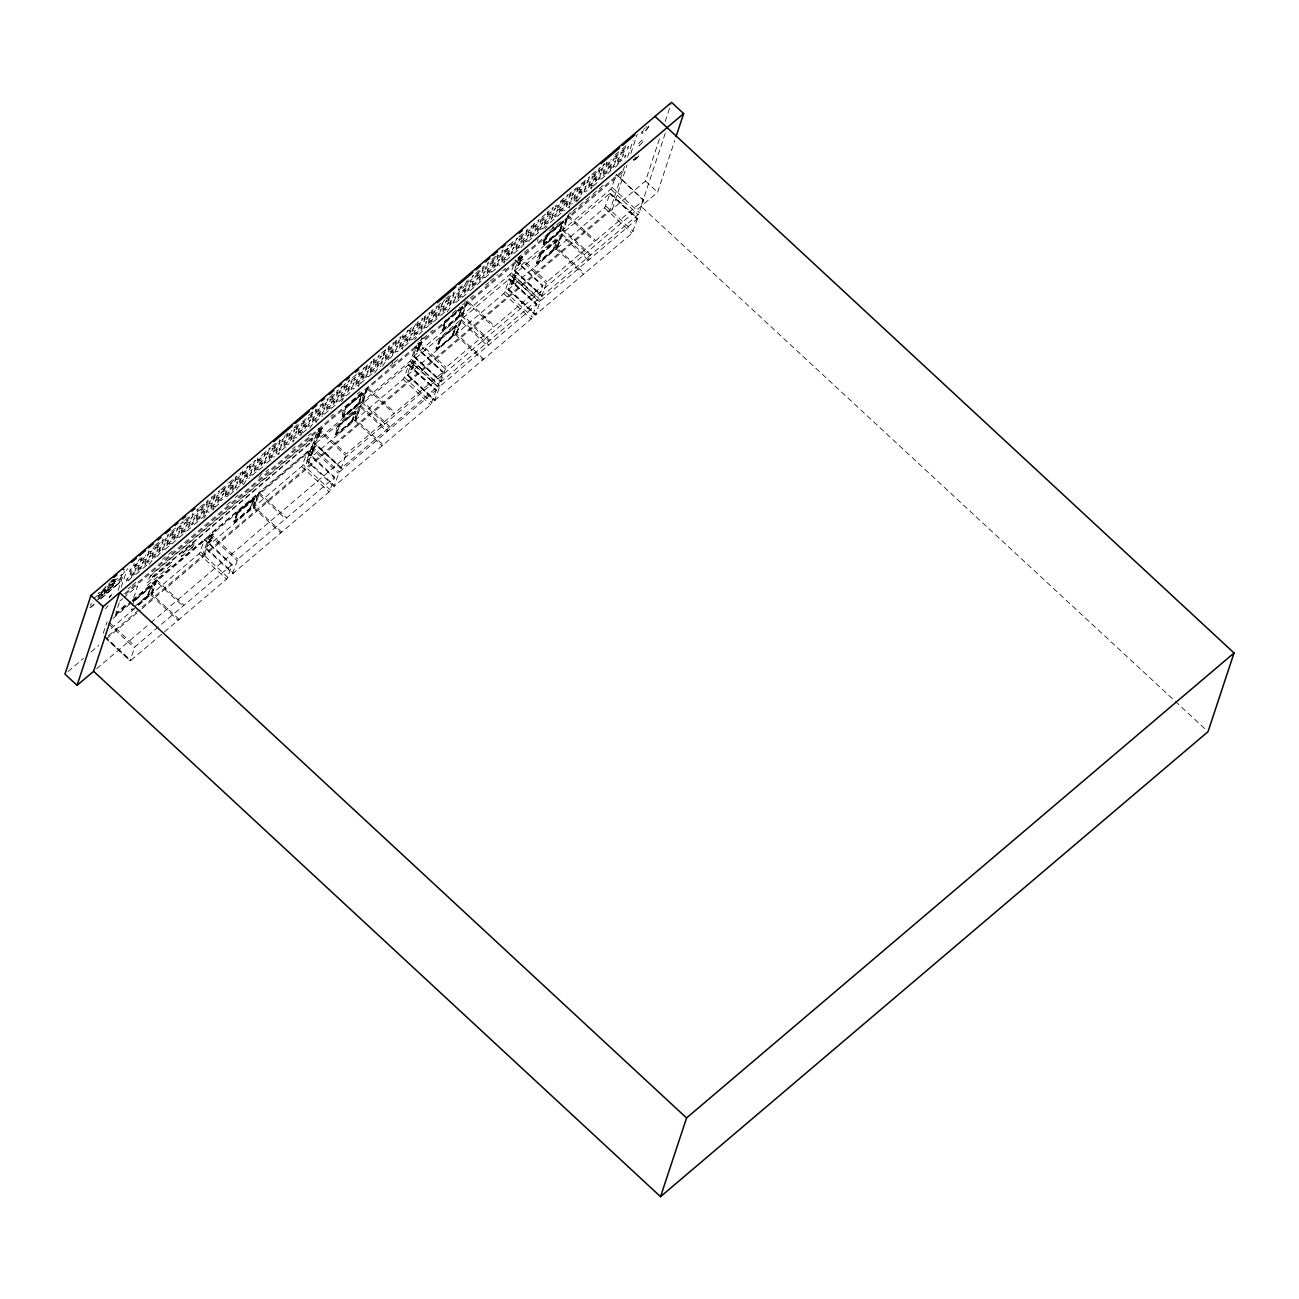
<?xml version="1.0" encoding="UTF-8"?>
<svg xmlns="http://www.w3.org/2000/svg" width="1299" height="1299" viewBox="0 0 1299 1299"><rect width="100%" height="100%" fill="white"/><g stroke="black" fill="none" stroke-linecap="round" stroke-linejoin="round"><path stroke-width="0.75" stroke-dasharray="5 3.75" d="M147.713 595.38L151.074 586.174L150.863 587.034M147.794 596.777L149.694 594.211L152.259 586.45L151.626 585.476L147.193 596.225M179.165 619.412L151.723 594L199.543 553.342L204.739 539.036L232.164 564.643L226.984 578.753L130.338 660.818L106.924 639.465M237.197 512.715L234.34 521.094L235.07 521.906L250.886 508.656L254.198 499.401L252.85 499.206L237.733 512.066M232.18 564.562L159.842 625.598M232.57 573.557L237.749 559.268L334.752 477.171L329.394 491.639L232.911 573.525L205.145 548.129L253.305 507.568L258.014 493.328L285.439 518.756M236.889 512.748L252.834 498.913C257.949 495.747 252.72 508.104 249.846 509.987L235.444 521.159L249.505 509.208L253.662 498.962M281.737 532.135L254.295 506.707L302.115 466.065L307.327 451.743L334.769 477.285M341.085 468.387L313.562 442.91L318.742 428.621L346.281 453.952L443.186 371.952L437.666 386.566L341.085 468.387L346.281 453.952M344.414 416.216L342.757 415.989L345.81 407.237L362.031 393.629L358.199 403.729L343.878 415.924L358.264 404.752C360.7 403.404 366.318 390.626 361.853 394.23L347.271 406.619C344.479 408.487 340.062 421.233 344.608 416.053L358.768 404.005M352.191 421.688L355.715 412.53L355.033 411.669L339.591 424.562L355.682 412.238M358.962 403.81L362.567 394.165L346.508 407.659L343.423 416.654M408.812 364.694L436.253 390.057L408.812 364.694L403.616 378.902L355.796 419.561L383.221 444.972M440.783 381.792L445.93 367.455L542.933 285.374L537.575 299.842L441.092 381.727L413.309 356.332L416.979 345.047M390.171 426.916L362.73 401.488L410.549 360.83L415.729 346.492L443.154 371.92M439.598 339.396L436.448 348.164L437.178 348.96L453.237 335.743M434.662 400.482L531.34 318.84L536.86 304.226L439.841 386.323L434.678 400.401L407.253 374.973L412.189 361.122L460.106 320.398L487.547 345.81M443.17 330.076L446.271 321.08L462.428 307.782L461.778 307.051L445.671 320.528L442.537 329.475L444.161 329.637L458.336 317.589M452.539 334.963L455.754 325.952L453.416 335.142M453.14 335.515L456.907 325.805L440.67 339.429M458.904 315.722L461.843 307.149M459.213 316.647C461.941 314.813 465.253 303.446 460.869 307.522L461.454 308.074M483.829 359.19L456.404 333.778L504.223 293.119L509.419 278.814L536.828 304.193M538.809 262.836L537.185 262.495L540.124 253.987M637.598 218.622L632.077 233.187L535.399 314.959L540.579 300.67L637.598 218.622L610.124 193.113L561.85 233.885L557.141 248.109L584.566 273.537M541.699 296.302L546.847 281.964L643.849 199.867L638.491 214.335L542.008 296.237L514.242 270.841L519.405 256.553M553.715 250.041L557.06 241.094L556.443 240.25L553.114 249.505M540.335 253.727C537.348 255.546 534.262 267.058 539.02 262.674L552.822 250.951C555.826 249.327 560.697 237.214 555.663 240.299L539.897 253.922M559.69 230.41L563.311 220.895L546.327 235.005L542.836 244.634L544.866 244.634L560.47 231.092M112.899 581.741L115.238 579.11M208.408 542.673L212.013 537.023L209.512 539.296L211.477 540.595L208.847 543.161L211.055 539.929M208.847 543.161L211.445 540.287M210.422 536.617C216.819 529.683 207.71 541.894 213.068 533.873M210.876 537.104L213.474 534.23M212.078 537.137L209.561 539.897M311.89 453.01C305.541 462.996 318.32 442.147 311.955 452.848M314.618 446.807C304.063 456.03 322.964 439.712 311.955 449.568M318.905 434.775L320.837 432.161L317.281 437.925L319.781 435.652L318.823 434.954M319.538 434.808L316.891 437.568M321.567 428.751C310.997 437.958 329.914 421.655 318.905 431.512M413.602 367.455C408.065 373.495 415.355 365.977 411.848 367.211C417.612 361.252 410.484 368.169 411.101 370.231M420.194 345.225L417.693 347.499L420.584 345.583L417.028 351.347L419.528 349.074L418.57 348.376M513.3 281.396C518.707 276.476 510.393 281.331 513.738 281.315C515.33 284.595 508.201 285.195 513.235 281.574M513.251 278.018C519.649 271.085 510.539 283.296 515.914 275.258M513.706 278.489L516.304 275.632M514.907 278.522L512.244 281.282L515.248 278.782M517.505 265.386C523.984 258.404 514.664 270.614 520.217 262.739M520.347 259.735L519.665 258.858L522.166 256.569L518.902 262.966L521.402 260.677L520.737 259.8M89.81 607.331L90.784 607.266M158.299 626.897L134.739 646.983L130.03 660.866M151.057 586.434L148.297 595.932M237.62 512.196L233.706 521.808L236.045 521.695M254.198 499.401L237.327 513.511L234.405 522.539M237.782 513.267L235.005 521.889M249.781 508.948L254.214 498.199M359.498 406.181L311.581 446.888L306.661 461.015L354.789 420.405L359.498 406.181L386.923 431.593M335.288 434.84L350.73 422.272C353.848 423.474 359.547 408.097 354.318 411.751L338.536 425.374L335.223 434.759L337.253 434.775L352.013 421.883M338.877 425.309C333.129 430.099 338.601 436.188 335.97 434.191M356.283 411.588L339.136 425.91L335.889 435.392M339.461 425.845L336.49 434.727M363.233 393.516L361.495 393.483L346.671 406.067C344.008 408.714 340.695 414.349 342.822 417.32M351.607 421.136L355.098 411.702M350.73 422.272L353.084 419.415L355.699 411.036M358.475 403.453L362.697 393.029M362.648 394.474L362.031 393.629M407.253 374.973L434.71 400.644M415.745 346.719L443.17 372.147M439.939 338.73L435.863 348.538L436.496 349.61L452.994 336.019M440.734 339.071L436.496 349.61M440.182 339.932L437.097 348.944M444.68 321.551L441.904 329.865L442.683 330.774L459.765 316.307M462.98 306.937L446.012 321.048L442.569 330.742M436.237 390.203L430.732 404.622L334.054 486.394L339.234 472.105L436.22 389.976M452.377 335.158L456.306 325.253L440.134 338.536M461.811 307.343L459.505 316.274M458.628 316.112L462.444 306.45M588.268 260.157L560.843 234.729L512.926 275.453L507.974 289.531L535.432 314.991M541.034 254.133L537.234 263.941M540.92 254.279L537.835 263.275M560.421 230.784L563.295 222.113L547.788 234.973C544.914 233.609 540.611 246.583 545.271 243.985L560.681 230.816M560.291 230.962L563.896 221.447L546.928 235.557L543.502 245.251M547.788 234.973L544.102 244.585M536.747 263.421L553.374 249.522L557.044 239.584M557.06 241.094L541.277 253.89M559.82 230.232L562.646 221.544L563.295 222.113M557.141 248.109L604.961 207.45L610.124 193.113M98.935 592.62L98.562 593.805L99.374 592.571M106.08 586.109L105.592 587.408M90.719 605.578L91.174 603.223M97.717 599.586L100.202 597.085M98.091 599.245L99.763 597.556M101.809 595.088L103.335 593.984M102.312 594.845L101.939 595.997L102.735 594.487M107.622 590.331L105.982 592.555L107.135 590.574M111.405 587.116L110.22 588.479L111 587.278M120.693 578.152L119.151 582.65L123.34 571.138M103.173 633.344L107.216 621.685M118.112 590.314L124.46 571.105M121.18 587.213L127.334 568.637M119.264 602.768L115.887 612.982L126.279 604.165M134.219 563.457L133.488 565.682L135.875 564.448L139.756 558.765M141.12 557.482L140.389 559.707L145.91 555.014M148.817 550.841L148.086 553.065L153.607 548.373L154.337 546.148M133.683 597.865L137.629 585.963L124.282 597.296M132.222 605.643L134.024 600.447L135.502 600.154M149.141 564.578L153.006 558.895L155.409 557.661M163.008 538.89L162.278 541.115L167.815 536.422L168.545 534.198L165.785 536.552M138.506 605.22L150.716 594.845L155.425 580.621L182.867 606.032M151.723 594L156.432 579.76L204.755 539.085M192.837 513.365L192.09 515.589L200.614 509.354L196.75 515.037L194.347 516.271L195.077 514.047M197.627 510.897L198.357 508.672L194.217 512.196M213.393 510.02L214.14 507.795L208.603 512.488M202.206 556.118L209.983 534.165L258.014 493.328M204.219 554.413L210.389 535.724L310.77 450.477M242.848 470.79L242.117 473.015L244.521 471.781L248.385 466.097L245.625 468.436M236.629 490.178L237.36 487.953L242.897 483.26M243.319 484.754L247.183 479.071L249.587 477.837M257.819 458.027L257.088 460.252L259.491 459.018L263.356 453.335M262.008 473.486L258.501 478.064M307.343 451.792L259.004 492.483L253.89 508.12L259.605 493.035L258.598 493.88M279.74 439.679L278.993 441.904L284.53 437.211L285.26 434.986M278.652 454.747L279.399 452.523L273.862 457.216M287.209 433.022L286.478 435.246L291.999 430.554M293.412 441.952L294.142 439.728L288.622 444.437M300.881 435.62L301.612 433.395L296.091 438.088M309.698 428.297L313.562 422.613L315.966 421.379M315.933 408.909L315.186 411.133L320.723 406.425L321.454 404.2L318.693 406.555M316.225 422.792L316.972 420.567L322.493 415.875M322.834 403.031L322.103 405.256L327.624 400.563L328.355 398.338L324.214 401.862M354.611 378.48L353.88 380.704L359.401 376.012L360.148 373.787L351.266 380.477L351.997 378.253L357.534 373.56L356.803 375.784M359.255 371.855L358.524 374.08L360.911 372.845L364.792 367.146L360.635 370.67M358.556 386.55L359.287 384.325L353.766 389.018M408.812 364.581L360.489 405.32L355.374 420.957L361.09 405.873L360.083 406.717M313.644 442.959L361.723 402.349L366.432 388.109L393.873 413.537M362.73 401.488L367.438 387.264L394.864 412.676M374.697 372.992L378.561 367.308L380.964 366.074M382.409 366.237L386.274 360.554L388.677 359.32M392.753 362.194L392.022 364.418L387.865 367.942M403.015 334.736L402.268 336.961L404.671 335.727L408.536 330.043L404.395 333.567M402.317 349.431L403.047 347.206L397.51 351.915M415.859 324.133L411.994 329.816L409.591 331.05L410.338 328.826L414.478 325.302M421.152 340.013L421.883 337.789M444.761 299.728L440.897 305.427L438.51 306.661L439.241 304.437L443.381 300.913M447.132 311.857L450.997 306.174M453.724 292.096L452.994 294.321L462.006 287.534L458.141 293.217L455.738 294.451L456.485 292.226M458.531 289.628L459.261 287.404M461.129 285.601L460.382 287.826L465.919 283.133L466.65 280.909M468.16 279.853L467.429 282.078L469.816 280.844L473.68 275.161L469.54 278.684M465.367 300.832L464.636 303.057L459.099 307.749M413.472 356.381L461.47 315.754L466.179 301.53M407.399 375.232L455.397 334.622L460.106 320.398M456.404 333.778L461.113 319.538L509.435 278.863M467.185 300.686L462.071 316.307L467.77 301.222L494.627 326.098M497.598 254.718L496.851 256.942L502.388 252.25L503.119 250.025L500.359 252.379M504.174 263.194L504.921 260.969L499.384 265.662M489.918 340.338L462.476 314.91L510.296 274.251L514.891 261.96M543.177 218.589L542.446 220.814L547.967 216.121L548.714 213.897L540.124 220.343L540.855 218.118L546.392 213.409L545.645 215.634M537.331 241.305L538.062 239.081M556.134 204.966L555.404 207.19L560.924 202.498L561.671 200.273L557.515 203.797M552.611 228.169L553.342 225.945M569.157 208.165L569.888 205.94L564.367 210.633M508.12 289.58L556.134 248.97L560.843 234.729M514.388 270.89L562.402 230.264L567.111 216.04L594.536 241.468M577.243 187.105L576.512 189.329L582.033 184.637L582.764 182.412L578.623 185.936M571.17 212.581L568.101 215.179L562.987 230.816L568.702 215.731L567.695 216.592M576.545 201.816L577.276 199.575L571.755 204.284M577.487 201.199L581.351 195.516M591.483 188.891L592.214 186.666L586.693 191.359M606.552 162.083L605.821 164.307L611.342 159.615M590.834 254.848L563.393 229.42L611.212 188.761L616.278 174.407L643.102 200.208M624.51 166.418L610.238 209.577L307.149 466.991L319.505 429.612L622.594 172.199M627.579 157.13L633.116 140.406M612.43 209.139L627.027 164.989M630.843 153.461L637.192 134.268M141.981 608.695L645.506 181.048L659.47 138.814M665.185 121.538L670.901 104.261M665.218 133.375L641.089 206.33L1173.793 699.966M150.83 622.708L657.619 192.284L674.766 140.454M227.91 577.503L200.517 551.961M330.482 490.226L303.105 464.685M445.021 368.624L417.596 343.212M438.948 387.492L411.523 362.064M418.749 344.349C418.538 347.304 423.734 341.54 420.584 342.319M112.818 581.595L114.621 579.24M112.315 586.888L113.711 585.118L111.893 587.375L113.549 585.817L112.64 586.499M100.624 594.13L98.156 596.517L101.078 593.448L98.708 595.77M105.122 587.651L103.823 589.032M108.71 589.86C107.005 592.75 110.139 586.255 109.343 589.697M105.43 587.7L103.823 589.291M444.908 321.162L446.012 319.863M110.772 596.079L111.373 594.731L108.824 597.735M418.96 344.008L420.259 342.579M119.281 582.796L118.193 583.982M237.473 513.3L254.799 498.735M459.164 315.754L442.082 330.222M560.096 230.264L543.583 244.066M113.354 581.124L114.897 579.175M111.893 581.936L113.711 579.695L111.6 580.897M114.15 579.744L110.74 582.196L111.276 581.319M112.591 579.63L112.039 580.344M111.779 582.017L113.776 579.922L112.169 581.887M108.694 587.733L111.714 584.079L109.652 586.304M559.869 230.54L543.014 244.732M109.749 582.845L108.856 583.852M135.632 600.024L133.781 600.95M458.726 316.323L457.946 317.151M459.31 316.875L458.547 317.703M452.637 335.191L438.136 348.765M104.992 590.688C101.842 595.997 106.404 586.401 108.596 587.83M160.167 542.706L154.63 547.399L155.377 545.174L159.517 541.651M128.357 580.994L131.491 577.535M135.632 574.661L141.153 569.952M142.955 568.377L148.476 563.685M157.147 556.427L160.28 552.968M164.843 549.591L170.38 544.898M171.858 543.94L177.378 539.231M179.294 537.51L184.831 532.801M186.959 530.901L192.496 526.209M194.233 524.585L199.77 519.892M201.183 518.642L206.72 513.933L203.894 518.463M215.017 507.243L220.554 502.551M229.907 494.594L235.444 489.885M277.06 443.479L271.54 448.171L272.27 445.947L277.807 441.238M252.331 475.207L257.852 470.514M299.03 424.757L293.493 429.466L294.24 427.225L299.76 422.532M258.923 470.059L264.46 465.351M306.369 418.457L300.848 423.149M266.782 463.11L272.303 458.417M281.721 450.201L287.241 445.492M334.833 394.441L329.297 399.134L330.027 396.909L334.184 393.386M302.618 432.94L308.139 428.232M324.539 414.089L330.076 409.38M331.294 408.406L336.814 403.713M338.795 401.781L344.316 397.072L341.491 401.618M346.135 395.789L351.672 391.096M360.391 383.627L365.928 378.935M368.218 376.937L373.739 372.228M389.684 358.768L392.818 355.309M404.46 346.362L409.997 341.669M450.948 295.88L445.411 300.589L446.158 298.348L450.298 294.841M411.864 339.883L417.401 335.191M418.814 334.363L424.335 329.654M414.576 339.721L416.654 337.415M465.448 284.189L462.623 288.719L465.026 287.485L468.89 281.802L466.487 283.036M426.413 327.835L428.491 325.529M433.363 321.973L438.9 317.281M480.37 271.036L474.833 275.729M440.653 315.527L446.19 310.834M495.309 258.128L489.772 262.82M455.624 302.764L461.161 298.072M462.298 297.39L467.819 292.697M470.076 290.684L475.613 285.991M477.139 284.595L482.66 279.886M524.017 233.999L518.496 238.691L519.227 236.467L523.367 232.943M485.014 277.759L490.551 273.066M491.72 272.254L497.257 267.562M506.139 260.271L511.676 255.578M513.738 253.646L519.259 248.953M520.899 247.687L524.033 244.228M528.076 241.435L533.613 236.727M534.993 235.655L540.514 230.946M542.332 229.127L547.853 224.435M550.273 222.502L555.793 217.81M545.028 228.965L547.123 226.659M596.972 171.712L591.451 176.42L592.182 174.196L597.702 169.487M557.303 216.365L562.824 211.672M618.438 153.737L612.901 158.429M625.696 147.599L620.159 152.292M593.237 186.001L598.758 181.308M601.064 179.262L606.584 174.569M607.77 173.741L610.903 170.283M615.401 167.246L618.535 163.771M105.089 590.59L105.609 589.584L103.498 591.045L109.23 587.294M134.852 599.375L136.265 599.115L135.437 599.911M540.855 254.036L557.628 240.136M553.13 249.798L538.289 262.544L553.731 250.35M108.905 584.712L109.603 584.225L108.872 585.021M110.431 596.468L109.36 597.459M135.161 599.342L150.846 586.742L135.745 599.894M351.428 421.331L337.074 433.574M118.371 583.592L99.991 599.456M147.177 595.949L137.467 604.522M147.761 596.501L138.067 605.074M358.183 403.453L342.238 416.768M540.693 253.337L556.492 240.347M442.764 329.54L457.751 317.037M134.544 606.698L146.998 596.127M138.197 604.652L147.583 596.679M233.917 522.019L249.57 508.851M437.519 386.696L410.078 361.284M171.728 531.259L175.868 527.735L175.138 529.96L169.601 534.652M199.721 507.422L205.258 502.713L204.528 504.938L198.991 509.646M381.305 353.231L386.826 348.538L382.961 354.221L380.558 355.455M491.899 259.41L496.039 255.887M102.653 590.314L103.547 589.454M180.48 524.049L183.256 521.695L182.51 523.919L176.989 528.628M184.783 520.331L190.32 515.638L189.589 517.863L184.052 522.555M220.895 489.707L226.416 485.014L225.685 487.239L220.148 491.931M228.608 483.098L234.129 478.405L233.398 480.63L227.861 485.323M308.48 415.404L314.017 410.695L310.136 416.394L307.749 417.628M475.58 273.504L481.101 268.812M507.649 246.144L510.41 243.79L506.545 249.473L504.142 250.707M615.028 155.036L619.168 151.512M622.286 148.898L626.427 145.374M93.82 598.498L122.285 574.304M97.75 597.637L121.148 577.763M100.51 596.988L101.111 596.338M94.08 604.246L90.946 606.893M100.088 599.131L118.112 583.836M90.979 607.104L93.983 604.555M162.651 559.284L165.411 556.93M235.151 497.647L237.928 495.292M292.502 448.951L295.263 446.612M357.209 393.987L359.969 391.649M393.938 362.778L398.079 359.255M127.935 589.015L130.696 586.661M132.043 585.524L137.564 580.815M168.659 554.3L172.816 550.776M226.724 504.954L232.245 500.245M265.954 471.634L268.731 469.28M308.236 435.766L310.997 433.411M330.872 416.427L333.632 414.072M420.129 340.647L423.198 338.032M430.18 332.333L432.94 329.978M452.361 313.27L456.193 310.104M470.254 298.072L473.323 295.474M485.599 285.049L488.668 282.435M490.194 281.136L497.874 274.625M517.716 258.046L530.268 247.33M549.85 230.508L560.957 221.252M572.713 211.282L603.386 185.221M422.824 338.698L428.361 334.005M502.957 270.63L505.717 268.276M124.607 593.659L623.293 170.12M125.467 594.422L316.956 431.788L304.583 469.166L140.73 608.322M119.833 601.08L122.804 598.563M191.749 547.723L183.029 555.29A3.946 0.926 -47.2 0 1 180.951 555.696A3.946 0.926 -47.2 0 1 184.263 551.539L192.966 544.135A3.978 0.926 -47.2 0 1 194.655 544.054A3.978 0.926 -47.2 0 1 191.732 547.886A3.572 0.828 -47.2 0 0 194.363 544.297A3.572 0.828 -47.2 0 0 192.869 544.378L184.198 551.734A3.524 0.828 -47.2 0 0 181.243 555.452A3.524 0.828 -47.2 0 0 183.094 555.095M115.514 614.508L130.874 601.469M132.401 600.17L155.425 580.621M455.77 326.017L440.199 338.779L456.306 326.471M115.205 615.385L130.647 602.265M132.189 600.95L311.322 448.821M113.094 618.356L131.54 602.704M133.066 601.388L208.392 537.429M436.009 349.09L452.084 336.62M111.048 628.554L136.98 606.519M108.45 635.747L139.188 609.637M68.035 671.502L83.412 658.431M91.109 651.903L98.805 645.359M106.502 638.816L140.438 609.994M96.694 668.676L149.288 624.023M152.227 586.028L150.099 586.612L151.707 585.622M133.456 608.987C132.189 611.228 130.257 607.623 131.816 609.832M341.718 468.062L314.423 442.521M538.224 262.284L537.234 262.739M343.813 415.664L342.904 416.135M437.487 347.953L436.675 348.408M235.379 520.899L234.486 521.354M150.262 586.482L151.09 586.239M133.212 608.858L131.329 609.312M418.651 348.197L420.649 345.696M429.547 324.377L431.934 323.142M226.237 496.803L228.64 495.568M521.5 260.092L518.902 262.966M518.658 262.609L521.11 259.719M421.639 342.433L419.041 345.29M418.798 344.949L421.249 342.059M419.626 348.489L417.028 351.347M416.784 351.006L419.236 348.116M415.031 360.911C408.682 368.023 420.064 357.485 412.725 363.801M415.566 361.284L412.968 364.158M413.959 364.077L411.507 366.951L414.511 364.451M410.711 369.858L413.163 366.984M311.046 452.75L313.497 449.86M105.479 608.614L108.028 605.626M562.564 221.544L562.37 222.584M415.745 346.524L414.998 346.865L442.439 372.293M112.347 581.303L111.259 581.627L112.217 581.465M111.763 580.962L112.769 580.767M522.571 256.942L519.973 259.8M519.568 259.443L522.166 256.569M520.542 262.999L517.96 265.857M514.339 281.802L511.692 284.546M511.303 284.189L513.884 281.315M321.892 429.011L319.294 431.869M320.837 432.161L318.742 432.989L318.239 435.035M317.849 434.662L320.447 431.804M319.944 435.181L317.281 437.925M314.959 447.067L312.361 449.941M313.887 450.233L311.289 453.091M312.945 453.124L310.347 455.998L312.604 452.864M212.468 537.494L209.805 540.254M616.343 174.407L643.849 200.062M334.087 486.427L306.629 460.755M645.506 181.048L657.619 192.284M1175.286 701.346L1206.527 730.298M612.202 187.381L639.628 212.809M610.741 189.199L638.182 214.627M610.14 193.34L637.582 218.768M609.41 193.486L636.835 218.914M605.935 206.086L633.36 231.498M604.49 207.905L631.915 233.317M568.101 215.179L595.543 240.607M562.402 230.264L589.827 255.692M561.85 233.885L589.275 259.297M556.134 248.97L583.576 274.381M519.519 256.455L546.96 281.867M518.512 257.705L545.953 283.133M515.476 259.914L542.917 285.569M514.745 260.287L542.186 285.715M515.086 270.452L542.527 295.88M514.242 270.614L541.683 296.042M511.27 272.887L538.712 298.299M513.251 275.144L540.693 300.572M512.261 276.411L539.686 301.823M509.825 274.706L537.266 300.118M509.403 279.009L536.844 304.421M508.672 279.155L536.097 304.567M508.818 289.141L536.26 314.569M507.99 289.304L535.415 314.731M505.197 291.739L532.639 317.167M503.752 293.558L531.177 318.986M466.779 302.082L493.62 326.958M461.6 307.652L447.018 320.041M461.47 315.754L488.911 341.182M461.113 319.538L488.538 344.966M455.397 334.622L482.838 360.05M418.603 341.946L446.028 367.373M414.17 355.942L441.595 381.37M413.326 356.105L440.767 381.533M411.523 359.466L438.965 384.877M412.514 360.813L439.955 386.225M408.048 364.922L435.49 390.35M408.081 374.81L435.522 400.222M404.59 377.522L432.015 402.95M403.145 379.34L430.57 404.768M361.723 402.349L389.164 427.761M360.489 405.32L387.93 430.748M354.789 420.405L382.215 445.833M317.849 429.79L345.274 455.202M313.579 442.683L341.02 468.111M311.906 446.58L339.348 472.008M310.899 447.846L338.341 473.274M306.564 452.084L334.005 477.512M307.473 460.593L334.915 486.005M301.644 466.503L329.085 491.931M259.004 492.483L286.446 517.911M253.305 507.568L280.73 532.98M210.422 533.743L237.847 559.171M209.415 535.009L236.856 560.437M203.992 539.377L231.417 564.789M205.989 547.74L233.43 573.168M199.072 553.78L226.513 579.208M156.432 579.76L183.857 605.188M150.716 594.845L178.158 620.273M109.278 622.367L135.275 646.447M108.288 623.634L134.268 647.714M104.846 636.364L130.842 660.444M104.017 636.526L129.997 660.623M648.201 126.49A4.238 0.99 -47.2 0 1 644.564 131.41A4.238 0.99 -47.2 0 1 642.615 131.248M643.054 130.517A4.238 0.99 -47.2 0 1 643.654 129.705M644.369 128.877A4.238 0.99 -47.2 0 1 645.132 128.081M645.895 127.383A4.238 0.99 -47.2 0 1 646.626 126.815M648.867 126.312A5.31 1.25 -47.2 0 1 643.931 132.303A5.31 1.25 -47.2 0 1 641.95 131.719M637.111 157.228A4.238 0.99 -47.2 0 1 633.344 159.16M636.331 157.78A3.475 0.812 -47.2 0 1 635.097 158.819M634.578 159.144A3.475 0.812 -47.2 0 1 633.798 159.079M638.394 156.124A3.475 0.812 -47.2 0 1 637.906 156.789M637.322 157.471A3.475 0.812 -47.2 0 1 634.237 159.063M634.821 157.958A3.475 0.812 -47.2 0 1 635.325 157.293M638.783 155.929A4.238 0.99 -47.2 0 1 638.182 156.741M637.484 157.569A4.238 0.99 -47.2 0 1 634.318 160.15A4.238 0.99 -47.2 0 1 633.977 158.9M105.998 591.808L104.115 594.016L105.998 591.808M115.286 581.416L111.665 584.956L115.286 581.416M114.913 581.806L112.023 584.582L114.913 581.806M102.865 591.581L100.884 594.195L102.865 591.581M127.058 578.899L126.328 581.124L131.849 576.431L132.595 574.207L127.058 578.899M130.144 569.725L129.413 571.95L134.934 567.241L135.681 565.016L130.144 569.725M130.826 572.599L130.095 574.824L135.616 570.131L136.363 567.907L130.826 572.599M136.476 564.123L135.745 566.348L138.132 565.114L142.013 559.431L136.476 564.123M133.683 572.94L132.953 575.165L138.49 570.472L139.22 568.248L133.683 572.94M138.36 566.12L137.629 568.345L140.016 567.095L143.88 561.412L138.36 566.12M140.552 567.208L139.821 569.433L145.358 564.74L146.089 562.516L140.552 567.208M143.361 558.391L142.614 560.616L145.017 559.382L148.882 553.683L143.361 558.391M145.423 559.983L144.692 562.207L147.079 560.973L150.96 555.29L145.423 559.983M147.94 560.632L147.209 562.857L152.73 558.164L153.477 555.94L147.94 560.632M150.733 551.815L149.986 554.04L152.389 552.806L156.253 547.123L150.733 551.815M152.616 553.812L151.869 556.037L157.406 551.344L158.137 549.104L152.616 553.812M157.601 546.083L156.87 548.308L162.407 543.615L163.138 541.391L157.601 546.083M154.808 554.9L154.078 557.125L156.465 555.891L160.345 550.208L154.808 554.9M159.631 548.032L158.884 550.256L164.421 545.564L165.152 543.339L159.631 548.032M162.911 547.886L162.18 550.11L164.567 548.876L168.448 543.193L162.911 547.886M165.704 539.053L164.957 541.277L167.36 540.043L171.224 534.36L165.704 539.053M167.571 541.05L166.84 543.274L172.377 538.582L173.108 536.357L167.571 541.05M156.026 581.156L151.317 595.397L157.017 580.312L156.026 581.156M172.572 533.321L171.841 535.545L174.245 534.311L178.109 528.628L172.572 533.321M169.779 542.154L169.049 544.378L171.436 543.144L175.316 537.461L169.779 542.154M174.326 535.529L173.595 537.754L179.116 533.061L179.863 530.836L174.326 535.529M180.139 526.972L179.408 529.196L181.811 527.962L185.676 522.263L180.139 526.972M177.362 535.789L176.632 538.013L179.018 536.779L182.883 531.096L177.362 535.789M182.022 528.953L181.292 531.194L183.695 529.943L187.559 524.26L182.022 528.953M184.231 530.057L183.5 532.281L185.887 531.047L189.751 525.364L184.231 530.057M187.024 521.24L186.293 523.465L188.68 522.23L192.561 516.531L187.024 521.24M189.443 522.507L188.712 524.731L191.099 523.497L194.964 517.814L189.443 522.507M192.301 522.88L191.57 525.105L197.091 520.396L197.821 518.171L192.301 522.88M196.961 516.044L196.23 518.269L201.767 513.576L202.498 511.351L196.961 516.044M201.962 508.315L201.231 510.539L206.752 505.847L207.499 503.622L201.962 508.315M199.169 517.148L198.438 519.373L203.959 514.664L204.69 512.439L199.169 517.148M203.667 510.231L202.92 512.456L205.323 511.221L209.188 505.538L203.667 510.231M207.061 501.089L206.314 503.33L211.851 498.621L212.581 496.397L207.061 501.089M209.448 501.95L208.717 504.174L211.12 502.94L214.985 497.257L209.448 501.95M206.671 510.767L205.94 512.991L211.461 508.299L212.192 506.074L206.671 510.767M211.331 503.947L210.6 506.172L213.004 504.938L216.868 499.238L211.331 503.947M214.091 495.309L213.361 497.533L218.898 492.841L219.628 490.616L214.091 495.309M213.653 505.051L212.922 507.276L215.325 506.042L219.19 500.359L213.653 505.051M217.03 496.039L216.3 498.264L218.687 497.03L222.567 491.347L217.03 496.039M218.329 498.134L217.583 500.359L219.986 499.125L223.85 493.441L218.329 498.134M221.171 498.556L220.44 500.781L222.827 499.547L226.708 493.864L221.171 498.556M223.964 489.723L223.217 491.948L228.754 487.255L229.485 485.03L223.964 489.723M225.847 491.72L225.1 493.945L230.637 489.252L231.368 487.028L225.847 491.72M230.832 483.991L230.102 486.216L232.505 484.982L236.369 479.299L230.832 483.991M228.039 492.824L227.309 495.049L232.83 490.356L233.576 488.132L228.039 492.824M232.391 486.183L231.644 488.408L237.181 483.715L237.912 481.491L232.391 486.183M235.768 477.058L235.038 479.282L240.575 474.573L241.305 472.349L235.768 477.058M235.428 486.248L234.697 488.473L240.218 483.78L240.948 481.556L235.428 486.248M238.204 477.415L237.473 479.64L239.877 478.405L243.741 472.722L238.204 477.415M240.088 479.412L239.357 481.637L244.878 476.944L245.625 474.72L240.088 479.412M242.296 480.516L241.549 482.741L247.086 478.048L247.817 475.824L242.296 480.516M245.089 471.683L244.358 473.908L249.879 469.215L250.626 466.991L245.089 471.683M246.518 474.135L245.787 476.36L251.324 471.667L252.055 469.426L246.518 474.135M249.911 464.993L249.181 467.218L251.584 465.984L255.448 460.301L249.911 464.993M253.175 464.669L252.444 466.893L257.981 462.2L258.712 459.976L253.175 464.669M250.398 473.486L249.652 475.71L252.055 474.476L255.919 468.793L250.398 473.486M255.059 466.666L254.328 468.89L259.849 464.181L260.596 461.957L255.059 466.666M257.267 467.754L256.52 469.978L258.923 468.744L262.788 463.061L257.267 467.754M260.06 458.937L259.329 461.161L261.716 459.927L265.597 454.244L260.06 458.937M261.391 461.648L260.661 463.873L263.064 462.639L266.928 456.956L261.391 461.648M264.785 452.523L264.054 454.747L266.457 453.513L270.322 447.814L264.785 452.523M264.85 461.405L264.103 463.629L269.64 458.937L270.371 456.712L264.85 461.405M267.626 452.572L266.896 454.796L272.417 450.103L273.163 447.879L267.626 452.572M269.51 454.569L268.779 456.793L271.166 455.559L275.047 449.876L269.51 454.569M274.511 446.84L273.78 449.064L279.301 444.372L280.032 442.147L274.511 446.84M271.718 455.673L270.971 457.897L276.508 453.205L277.239 450.98L271.718 455.673M276.346 448.804L275.599 451.029L281.136 446.336L281.867 444.112L276.346 448.804M282.565 439.663L281.834 441.887L284.221 440.653L288.102 434.954L282.565 439.663M279.788 448.48L279.041 450.704L284.578 446.012L285.309 443.787L279.788 448.48M284.449 441.644L283.718 443.868L289.239 439.176L289.986 436.951L284.449 441.644M286.657 442.748L285.91 444.972L288.313 443.738L292.178 438.055L286.657 442.748M289.45 433.931L288.719 436.155L294.24 431.447L294.97 429.222L289.45 433.931M291.285 436.009L290.554 438.234L296.091 433.541L296.822 431.317L291.285 436.009M294.159 436.383L293.412 438.607L295.815 437.373L299.679 431.69L294.159 436.383M296.935 427.55L296.204 429.774L301.725 425.082L302.472 422.857L296.935 427.55M298.819 429.547L298.088 431.771L300.475 430.537L304.339 424.854L298.819 429.547M303.82 421.818L303.073 424.042L308.61 419.35L309.341 417.125L303.82 421.818M301.011 430.651L300.28 432.876L302.683 431.641L306.548 425.958L301.011 430.651M305.086 424.529L304.356 426.754L306.743 425.52L310.623 419.837L305.086 424.529M311.289 415.534L310.542 417.758L316.079 413.066L316.81 410.841L311.289 415.534M308.496 424.367L307.766 426.592L310.152 425.358L314.033 419.674L308.496 424.367M313.173 417.531L312.426 419.756L317.963 415.063L318.693 412.838L313.173 417.531M315.365 418.635L314.634 420.86L317.021 419.626L320.902 413.926L315.365 418.635M318.158 409.802L317.427 412.027L322.964 407.334L323.695 405.109L318.158 409.802M319.44 412.173L318.71 414.397L324.23 409.688L324.961 407.464L319.44 412.173M322.607 412.368L321.876 414.592L324.263 413.358L328.127 407.675L322.607 412.368M325.383 403.551L324.653 405.775L330.19 401.066L330.92 398.842L325.383 403.551M327.267 405.532L326.536 407.756L328.939 406.522L332.804 400.839L327.267 405.532M332.268 397.819L331.537 400.043L337.058 395.334L337.805 393.11L332.268 397.819M329.475 406.636L328.744 408.86L331.131 407.626L334.996 401.943L329.475 406.636M333.762 400.011L333.031 402.235L335.434 401.001L339.299 395.302L333.762 400.011M337.155 390.869L336.425 393.094L338.828 391.86L342.692 386.176L337.155 390.869M339.64 391.243L338.909 393.467L344.43 388.774L345.177 386.55L339.64 391.243M336.863 400.06L336.116 402.284L341.653 397.591L342.384 395.367L336.863 400.06M341.523 393.24L340.793 395.464L343.18 394.214L347.06 388.531L341.523 393.24M344.284 384.601L343.553 386.826L345.94 385.592L349.821 379.909L344.284 384.601M343.732 394.328L342.985 396.552L345.388 395.318L349.252 389.635L343.732 394.328M346.524 385.511L345.794 387.735L351.315 383.043L352.045 380.802L346.524 385.511M348.619 387.394L347.872 389.619L353.409 384.926L354.14 382.702L348.619 387.394M351.834 387.313L351.087 389.538L353.49 388.304L357.355 382.62L351.834 387.313M356.494 380.477L355.764 382.702L361.284 378.009L362.015 375.784L356.494 380.477M358.686 381.581L357.956 383.806L360.359 382.572L364.223 376.872L358.686 381.581M361.495 372.748L360.749 374.973L363.152 373.739L367.016 368.055L361.495 372.748M362.859 375.232L362.129 377.457L367.666 372.764L368.396 370.524L362.859 375.232M366.253 366.091L365.522 368.315L371.059 363.623L371.79 361.398L366.253 366.091M366.269 375.216L365.539 377.441L367.942 376.207L371.806 370.524L366.269 375.216M369.062 366.399L368.331 368.624L373.852 363.915L374.583 361.69L369.062 366.399M373.706 359.758L372.975 361.983L378.496 357.29L379.227 355.065L373.706 359.758M370.946 368.38L370.199 370.605L375.736 365.912L376.466 363.688L370.946 368.38M375.947 360.667L375.2 362.892L377.603 361.642L381.468 355.958L375.947 360.667M373.138 369.484L372.407 371.709L374.81 370.475L378.675 364.792L373.138 369.484M367.032 388.661L362.324 402.885L368.023 387.8L367.032 388.661M377.912 362.356L377.165 364.581L379.568 363.347L383.432 357.663L377.912 362.356M384.001 353.474L383.27 355.699L388.791 351.006L389.521 348.782L384.001 353.474M381.208 362.307L380.477 364.532L386.014 359.823L386.745 357.598L381.208 362.307M385.884 355.471L385.137 357.696L390.674 353.003L391.405 350.779L385.884 355.471M388.645 346.833L387.914 349.058L393.435 344.365L394.165 342.14L388.645 346.833M388.076 356.559L387.346 358.8L392.883 354.091L393.613 351.867L388.076 356.559M390.885 347.742L390.138 349.967L395.675 345.274L396.406 343.05L390.885 347.742M392.152 350.357L391.421 352.581L396.942 347.888L397.689 345.664L392.152 350.357M395.546 341.231L394.815 343.456L400.336 338.747L401.066 336.522L395.546 341.231M395.578 350.194L394.847 352.419L397.25 351.185L401.115 345.502L395.578 350.194M398.371 341.377L397.64 343.602L403.161 338.893L403.892 336.668L398.371 341.377M400.254 343.358L399.507 345.583L405.044 340.89L405.775 338.666L400.254 343.358M405.256 335.645L404.509 337.87L410.046 333.161L410.776 330.936L405.256 335.645M402.446 344.462L401.716 346.687L407.237 341.994L407.983 339.77L402.446 344.462M406.944 337.967L406.197 340.192L408.6 338.958L412.465 333.275L406.944 337.967M409.932 338.178L409.201 340.403L411.588 339.169L415.453 333.486L409.932 338.178M412.709 329.345L411.978 331.586L417.515 326.877L418.246 324.653L412.709 329.345M414.592 331.342L413.861 333.567L416.265 332.333L420.129 326.65L414.592 331.342M417.352 322.72L416.622 324.945L422.159 320.252L422.889 318.028L417.352 322.72M419.593 323.613L418.863 325.838L424.383 321.145L425.13 318.921L419.593 323.613M416.8 332.447L416.07 334.671L421.59 329.978L422.321 327.754L416.8 332.447M421.282 325.952L420.551 328.176L426.072 323.483L426.819 321.259L421.282 325.952M424.676 316.81L423.945 319.051L429.466 314.342L430.213 312.117L424.676 316.81M424.481 326.114L423.734 328.338L426.137 327.104L430.001 321.421L424.481 326.114M427.257 317.297L426.527 319.522L432.047 314.829L432.794 312.604L427.257 317.297M429.141 319.294L428.41 321.519L430.797 320.285L434.662 314.585L429.141 319.294M431.901 310.656L431.171 312.88L436.691 308.188L437.438 305.963L431.901 310.656M434.142 311.565L433.395 313.79L438.932 309.097L439.663 306.873L434.142 311.565M431.333 320.382L430.602 322.607L436.139 317.914L436.87 315.689L431.333 320.382M435.847 313.562L435.116 315.787L440.637 311.094L441.368 308.87L435.847 313.562M438.721 313.822L437.99 316.047L443.511 311.338L444.258 309.113L438.721 313.822M441.514 304.989L440.767 307.214L443.17 305.979L447.035 300.296L441.514 304.989M443.397 306.986L442.65 309.211L445.054 307.977L448.918 302.294L443.397 306.986M448.382 299.257L447.652 301.482L453.189 296.789L453.919 294.564L448.382 299.257M445.589 308.09L444.859 310.315L447.246 309.081L451.126 303.381L445.589 308.09M450.331 301.238L449.6 303.463L455.137 298.754L455.868 296.529L450.331 301.238M453.692 301.059L452.961 303.284L458.482 298.591L459.229 296.367L453.692 301.059M458.368 294.224L457.621 296.448L463.158 291.755L463.889 289.531L458.368 294.224M460.56 295.328L459.83 297.552L462.217 296.318L466.097 290.635L460.56 295.328M464.766 288.995L464.035 291.22L469.556 286.511L470.287 284.286L464.766 288.995M470.936 280.146L470.189 282.37L472.592 281.136L476.457 275.453L470.936 280.146M468.143 288.963L467.413 291.187L472.933 286.494L473.68 284.27L468.143 288.963M472.804 282.143L472.073 284.367L474.476 283.133L478.341 277.434L472.804 282.143M460.69 320.95L455.998 335.174L461.697 320.09L460.69 320.95M475.012 283.231L474.281 285.455L479.802 280.763L480.533 278.538L475.012 283.231M477.805 274.414L477.074 276.638L482.595 271.946L483.342 269.721L477.805 274.414M479.607 276.184L478.876 278.408L481.279 277.174L485.144 271.491L479.607 276.184M483.001 267.058L482.27 269.283L487.791 264.574L488.538 262.349L483.001 267.058M483.082 276.054L482.351 278.278L484.738 277.044L488.619 271.361L483.082 276.054M485.875 267.221L485.128 269.445L490.665 264.752L491.395 262.528L485.875 267.221M487.742 269.218L487.011 271.442L492.548 266.75L493.279 264.525L487.742 269.218M489.95 270.322L489.22 272.546L491.607 271.312L495.471 265.629L489.95 270.322M492.743 261.489L492.012 263.713L497.533 259.021L498.28 256.796L492.743 261.489M494.205 263.859L493.458 266.084L495.861 264.85L499.725 259.167L494.205 263.859M497.452 263.941L496.721 266.165L502.242 261.472L502.973 259.248L497.452 263.941M500.229 255.124L499.498 257.348L505.035 252.655L505.766 250.431L500.229 255.124M502.112 257.121L501.382 259.345L506.919 254.653L507.649 252.412L502.112 257.121M507.113 249.392L506.383 251.616L508.77 250.382L512.65 244.699L507.113 249.392M504.321 258.209L503.59 260.433L505.977 259.199L509.841 253.516L504.321 258.209M508.623 251.86L507.877 254.084L510.28 252.85L514.144 247.167L508.623 251.86M512.017 242.734L511.27 244.959L513.673 243.725L517.538 238.042L512.017 242.734M514.583 243.108L513.852 245.332L519.373 240.64L520.12 238.415L514.583 243.108M511.806 251.925L511.059 254.149L516.596 249.457L517.327 247.232L511.806 251.925M516.466 245.105L515.735 247.33L521.256 242.621L521.987 240.396L516.466 245.105M518.658 246.193L517.928 248.418L523.465 243.725L524.195 241.5L518.658 246.193M521.467 237.376L520.72 239.601L526.257 234.908L526.988 232.683L521.467 237.376M523.383 239.276L522.653 241.5L525.04 240.266L528.904 234.583L523.383 239.276M526.777 230.15L526.03 232.375L531.567 227.666L532.298 225.441L526.777 230.15M528.937 230.897L528.19 233.122L530.593 231.888L534.457 226.205L528.937 230.897M526.144 239.714L525.413 241.939L527.8 240.705L531.681 235.022L526.144 239.714M530.804 232.894L530.073 235.119L535.61 230.41L536.341 228.186L530.804 232.894M533.564 224.256L532.834 226.481L538.371 221.788L539.101 219.563L533.564 224.256M533.012 233.982L532.281 236.207L537.802 231.514L538.533 229.29L533.012 233.982M535.805 225.165L535.074 227.39L540.595 222.697L541.342 220.457L535.805 225.165M537.461 227.244L536.731 229.468L539.117 228.234L542.998 222.551L537.461 227.244M540.4 227.406L539.653 229.631L542.056 228.397L545.921 222.714L540.4 227.406M545.06 220.586L544.33 222.811L549.85 218.118L550.597 215.878L545.06 220.586M547.821 211.948L547.09 214.173L552.611 209.48L553.358 207.255L547.821 211.948M547.269 221.674L546.522 223.899L548.925 222.665L552.789 216.982L547.269 221.674M550.062 212.857L549.331 215.082L551.718 213.848L555.582 208.165L550.062 212.857M552.741 214.108L552.01 216.332L554.413 215.082L558.278 209.399L552.741 214.108M555.371 214.66L554.624 216.884L557.027 215.65L560.892 209.967L555.371 214.66M558.148 205.827L557.417 208.051L562.938 203.358L563.685 201.134L558.148 205.827M562.792 199.202L562.061 201.426L564.448 200.192L568.329 194.509L562.792 199.202M560.031 207.824L559.301 210.048L561.688 208.814L565.568 203.131L560.031 207.824M565.033 200.095L564.302 202.319L566.689 201.085L570.553 195.402L565.033 200.095M562.223 208.928L561.493 211.152L563.896 209.918L567.76 204.235L562.223 208.928M566.835 202.238L566.104 204.463L571.625 199.754L572.356 197.529L566.835 202.238M570.229 193.096L569.498 195.321L575.019 190.628L575.749 188.404L570.229 193.096M569.806 202.563L569.076 204.787L574.613 200.095L575.343 197.87L569.806 202.563M572.599 193.746L571.869 195.97L577.389 191.278L578.136 189.037L572.599 193.746M574.483 195.727L573.752 197.968L579.273 193.259L580.004 191.034L574.483 195.727M561.428 235.281L556.735 249.505L562.435 234.421L561.428 235.281M576.675 196.831L575.944 199.056L581.481 194.363L582.212 192.138L576.675 196.831M579.484 188.014L578.737 190.239L581.14 189.005L585.005 183.305L579.484 188.014M580.685 190.58L579.955 192.804L585.492 188.095L586.222 185.871L580.685 190.58M584.079 181.438L583.348 183.662L588.885 178.97L589.616 176.745L584.079 181.438M584.745 189.654L584.014 191.879L586.417 190.644L590.282 184.945L584.745 189.654M587.538 180.821L586.807 183.045L592.328 178.353L593.075 176.128L587.538 180.821M589.421 182.818L588.691 185.043L591.077 183.809L594.942 178.125L589.421 182.818M594.422 175.089L593.675 177.314L599.212 172.621L599.943 170.396L594.422 175.089M591.613 183.922L590.883 186.147L593.286 184.913L597.15 179.213L591.613 183.922M595.705 177.59L594.974 179.814L600.495 175.121L601.242 172.897L595.705 177.59M599.099 168.464L598.368 170.689L600.755 169.455L604.636 163.771L599.099 168.464M601.908 168.724L601.177 170.948L606.698 166.256L607.429 164.031L601.908 168.724M599.115 177.541L598.384 179.765L603.921 175.073L604.652 172.848L599.115 177.541M603.791 170.721L603.045 172.946L608.582 168.237L609.312 166.012L603.791 170.721M605.983 171.809L605.253 174.034L610.774 169.341L611.52 167.116L605.983 171.809M608.793 162.992L608.046 165.217L613.583 160.524L614.313 158.299L608.793 162.992M610.254 165.346L609.507 167.571L615.044 162.878L615.775 160.638L610.254 165.346M613.469 165.525L612.738 167.75L618.259 163.057L618.99 160.832L613.469 165.525M616.262 156.708L615.515 158.933L621.052 154.224L621.783 151.999L616.262 156.708M618.129 158.689L617.398 160.914L622.935 156.221L623.666 153.996L618.129 158.689M623.13 150.976L622.4 153.201L627.92 148.492L628.667 146.267L623.13 150.976M620.337 159.793L619.607 162.018L625.128 157.325L625.858 155.101L620.337 159.793M309.698 443.105L151.869 577.243A3.929 0.926 -47.2 0 1 150.132 577.373A3.929 0.926 -47.2 0 1 153.103 573.525L310.834 439.663A4.254 0.99 -47.2 0 1 309.698 443.105M311.013 438.835L153.233 572.843A5.618 1.315 -47.2 0 0 148.979 578.364A5.618 1.315 -47.2 0 0 151.48 578.152L309.259 444.144A5.943 1.396 -47.2 0 0 312.799 439.224A5.943 1.396 -47.2 0 0 311.013 438.835M171.159 562.532L148.865 581.465A4.238 0.99 -47.2 0 0 146.414 584.891A4.238 0.99 -47.2 0 0 147.631 585.216L169.909 566.283A4.417 1.039 -47.2 0 0 172.182 563.003A4.417 1.039 -47.2 0 0 171.159 562.532M639.368 145.309A4.238 0.99 -47.2 0 0 643.736 139.821A4.238 0.99 -47.2 0 0 639.189 143.036A4.238 0.99 -47.2 0 0 639.368 145.309"/><path stroke-width="1.5" d="M123.892 569.433L123.064 569.611M676.032 136.622L683.647 113.581L671.534 102.345L90.979 595.397L64.95 674.116L77.063 685.336L93.609 671.307L119.638 592.588L686.57 1117.952L660.542 1196.655L93.609 671.307M77.063 685.336L103.108 606.633L683.647 113.581M654.988 116.39L1234.05 652.975L1208.021 731.678L660.542 1196.655M113.874 577.406L116.894 574.84M131.637 562.288L136.281 558.359M139.366 555.745L145.537 550.5M148.622 547.869L153.266 543.94M157.893 540.011L160.979 537.38M165.606 533.451L170.234 529.521M174.878 525.575L177.963 522.961M182.591 519.032L185.676 516.401M191.862 511.157L194.947 508.526M273.683 441.66L292.21 425.926M295.295 423.312L309.194 411.507M312.28 408.876L316.907 404.947M321.551 401.018L324.636 398.387M329.264 394.458L333.892 390.528M338.536 386.582L341.621 383.968M346.248 380.039L349.334 377.408M355.504 372.163L358.605 369.549M437.341 302.667L455.868 286.933M458.953 284.319L472.852 272.514M475.937 269.883L480.565 265.954M485.193 262.025L489.837 258.095M492.922 255.465L497.549 251.535M502.177 247.606L505.279 244.975M519.162 233.171L522.247 230.556M600.999 163.674L619.526 147.94M622.611 145.326L634.951 134.836M686.57 1117.952L1234.05 652.975M90.979 595.397L103.108 606.633"/></g></svg>
